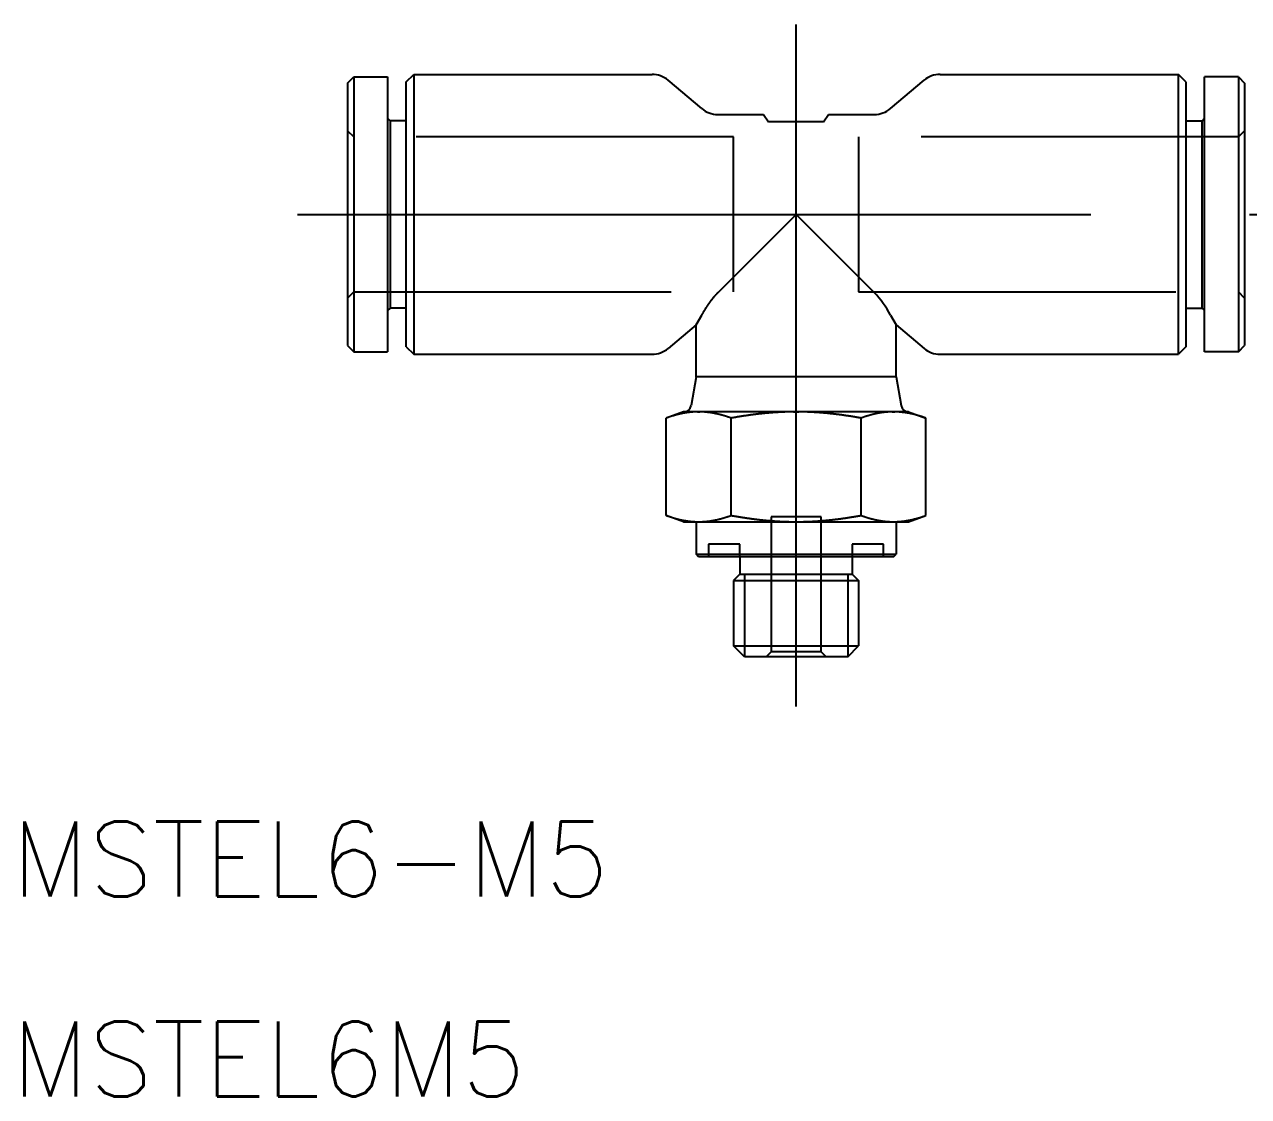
# Model space of a CAD drawing. Extents: x -30.9 to 42.8, y -35.3 to 7.6.
# Drawn here: x -30.88 to 18.11, y -35.3 to 7.6 of the extents above; entities that cross this region are included whole.
import ezdxf

# ---------------------------------------------------------------- set-up
doc = ezdxf.new("R2010")
doc.units = 0
doc.linetypes.add('CENTER', pattern=[50.8, 31.75, -6.35, 6.35, -6.35])
doc.linetypes.add('DASHED', pattern=[19.05, 12.7, -6.35])
doc.layers.get('0').update_dxf_attribs({"linetype": 'CONTINUOUS'})
doc.layers.add('CENTER', color=1, linetype='CENTER')
doc.styles.get("Standard").update_dxf_attribs({"font": 'txt.shx', "height": 3, "bigfont": 'bigfont.shx'})

msp = doc.modelspace()

# ---------------------------------------------------------------- linework, layer by layer
at = {"color": 7, "linetype": 'CONTINUOUS'}
for p, q in [((-17.95, 5.25), (-17.7, 5.5)), ((-17.7, 5.5), (-17.7, -5.5)), ((-17.7, 5.5), (-16.35, 5.5)), ((-16.35, 5.5), (-16.35, -5.5)), ((-15.6, 5.3), (-15.3, 5.6)), ((-15.3, 5.6), (-5.765, 5.6)), ((-15.3, 5.6), (-15.3, -5.6)), ((5.765, 5.6), (15.3, 5.6)), ((15.3, -5.6), (15.3, 5.6)), ((15.6, 5.3), (15.3, 5.6)), ((16.35, -5.5), (16.35, 5.5)), ((17.7, 5.5), (16.35, 5.5)), ((17.7, 5.5), (17.7, -5.5)), ((17.7, 5.5), (17.95, 5.25)), ((-17.95, 5.25), (-17.95, -5.25)), ((-15.6, -5.3), (-15.6, 5.3)), ((-3.779, 4.235), (-5.121, 5.365)), ((3.779, 4.235), (5.121, 5.365)), ((15.6, 5.3), (15.6, -5.3)), ((17.95, 5.25), (17.95, -5.25)), ((-3.135, 4), (-1.3, 4)), ((-1.3, 4), (-1.1, 3.7)), ((1.1, 3.7), (1.3, 4)), ((1.3, 4), (3.135, 4)), ((-16.25, 3.75), (-16.35, 3.85)), ((-16.25, 3.75), (-16.25, -3.75)), ((-15.6, 3.75), (-16.25, 3.75)), ((1.1, 3.7), (-1.1, 3.7)), ((15.6, 3.75), (16.25, 3.75)), ((16.25, 3.75), (16.35, 3.85)), ((16.25, -3.75), (16.25, 3.75)), ((0, 0), (-3.135, -3.135)), ((3.135, -3.135), (0, 0)), ((-16.25, -3.75), (-16.35, -3.85)), ((-15.6, -3.75), (-16.25, -3.75)), ((15.6, -3.75), (16.25, -3.75)), ((16.25, -3.75), (16.35, -3.85)), ((-4, -4.421), (-3.779, -4.027)), ((3.779, -4.027), (4, -4.421)), ((-4, -4.421), (-5.121, -5.365)), ((-4, -6.5), (-4, -4.421)), ((4, -4.421), (5.121, -5.365)), ((4, -6.5), (4, -4.421)), ((-17.95, -5.25), (-17.7, -5.5)), ((-15.6, -5.3), (-15.3, -5.6)), ((15.6, -5.3), (15.3, -5.6)), ((17.7, -5.5), (17.95, -5.25)), ((-17.7, -5.5), (-16.35, -5.5)), ((-15.3, -5.6), (-5.765, -5.6)), ((5.765, -5.6), (15.3, -5.6)), ((17.7, -5.5), (16.35, -5.5)), ((-4, -6.5), (-4.206, -7.653)), ((4, -6.5), (-4, -6.5)), ((4, -6.5), (4.206, -7.653)), ((-4.5, -7.9), (-5.196, -8.153)), ((-5.196, -12.047), (-5.196, -8.153)), ((-3.949, -7.9), (-4.501, -7.9)), ((-3.949, -7.9), (-3.897, -7.9)), ((-3.949, -7.9), (-3.846, -7.9)), ((-3.897, -7.9), (-3.846, -7.9)), ((-0.103, -7.9), (-3.846, -7.9)), ((-2.598, -12.047), (-2.598, -8.153)), ((-0.103, -7.9), (0.103, -7.9)), ((-0.103, -7.9), (0, -7.9)), ((0, -7.9), (0.103, -7.9)), ((3.846, -7.9), (0.103, -7.9)), ((2.598, -12.047), (2.598, -8.153)), ((3.846, -7.9), (3.897, -7.9)), ((3.846, -7.9), (3.949, -7.9)), ((3.897, -7.9), (3.949, -7.9)), ((4.501, -7.9), (3.949, -7.9)), ((4.5, -7.9), (5.196, -8.153)), ((5.196, -12.047), (5.196, -8.153)), ((-4.5, -12.3), (-5.196, -12.047)), ((4.5, -12.3), (5.196, -12.047)), ((-4.5, -12.3), (-3.897, -12.3)), ((-4, -12.3), (-4, -13.6)), ((-3.897, -12.3), (0, -12.3)), ((0, -12.3), (3.897, -12.3)), ((3.897, -12.3), (4.5, -12.3)), ((4, -12.3), (4, -13.6)), ((-4, -13.6), (4, -13.6)), ((-3.9, -13.7), (-4, -13.6)), ((3.9, -13.7), (-3.9, -13.7)), ((-2.25, -13.7), (-2.25, -14.4)), ((2.25, -13.7), (2.25, -14.4)), ((3.9, -13.7), (4, -13.6)), ((-2.25, -14.4), (-2.5, -14.65)), ((-2.5, -14.65), (2.5, -14.65)), ((-2.5, -14.65), (-2.5, -17.267)), ((-2.25, -14.4), (2.25, -14.4)), ((2.25, -14.4), (2.5, -14.65)), ((2.5, -14.65), (2.5, -17.267)), ((-2.5, -17.267), (2.5, -17.267)), ((-2.067, -17.7), (-2.5, -17.267)), ((2.067, -17.7), (2.5, -17.267)), ((2.067, -17.7), (-2.067, -17.7))]:
    msp.add_line(p, q, dxfattribs=at)
at = {"color": 3, "linetype": 'DASHED'}
for p, q in [((-17.95, 3.35), (-17.7, 3.1)), ((-2.5, 3.1), (-17.7, 3.1)), ((-2.5, -3.1), (-2.5, 3.1)), ((17.7, 3.1), (2.5, 3.1)), ((2.5, 3.1), (2.5, -3.1)), ((17.7, 3.1), (17.95, 3.35)), ((-17.95, -3.35), (-17.7, -3.1)), ((-17.7, -3.1), (-2.5, -3.1)), ((2.5, -3.1), (17.7, -3.1)), ((17.95, -3.35), (17.7, -3.1)), ((-1, -12.1), (-1, -17.5)), ((1, -12.1), (-1, -12.1)), ((1, -17.5), (1, -12.1)), ((-3.5, -13.2), (-3.5, -13.7)), ((-2.25, -13.2), (-3.5, -13.2)), ((-2.25, -13.7), (-2.25, -13.2)), ((2.25, -13.2), (2.25, -13.7)), ((3.5, -13.2), (2.25, -13.2)), ((3.5, -13.7), (3.5, -13.2)), ((-1, -17.5), (-1.2, -17.7)), ((1, -17.5), (-1, -17.5)), ((1.2, -17.7), (1, -17.5))]:
    msp.add_line(p, q, dxfattribs=at)
at = {"color": 3, "linetype": 'CONTINUOUS'}
for p, q in [((-2.067, -14.4), (-2.067, -17.7)), ((2.067, -14.4), (2.067, -17.7))]:
    msp.add_line(p, q, dxfattribs=at)
at = {"color": 7}
for points in [[(-3.135, -3.135, 0), (-3.141, -3.141, 0), (-3.147, -3.147, 0), (-3.152, -3.153, 0), (-3.158, -3.159, 0), (-3.164, -3.165, 0), (-3.17, -3.171, 0), (-3.176, -3.177, 0), (-3.181, -3.183, 0), (-3.187, -3.189, 0), (-3.193, -3.195, 0), (-3.199, -3.201, 0), (-3.205, -3.208, 0), (-3.21, -3.214, 0), (-3.216, -3.22, 0), (-3.222, -3.226, 0), (-3.228, -3.233, 0), (-3.233, -3.239, 0), (-3.239, -3.246, 0), (-3.245, -3.252, 0), (-3.25, -3.259, 0), (-3.256, -3.265, 0), (-3.262, -3.272, 0), (-3.268, -3.278, 0), (-3.273, -3.285, 0), (-3.279, -3.292, 0), (-3.285, -3.298, 0), (-3.29, -3.305, 0), (-3.296, -3.312, 0), (-3.302, -3.318, 0), (-3.307, -3.325, 0), (-3.313, -3.332, 0), (-3.318, -3.339, 0), (-3.324, -3.346, 0), (-3.33, -3.352, 0), (-3.335, -3.359, 0), (-3.341, -3.366, 0), (-3.346, -3.373, 0), (-3.352, -3.38, 0), (-3.357, -3.387, 0), (-3.363, -3.394, 0), (-3.368, -3.401, 0), (-3.374, -3.408, 0), (-3.379, -3.415, 0), (-3.385, -3.422, 0), (-3.39, -3.429, 0), (-3.396, -3.436, 0), (-3.401, -3.443, 0), (-3.407, -3.451, 0), (-3.412, -3.458, 0), (-3.417, -3.465, 0), (-3.423, -3.472, 0), (-3.428, -3.479, 0), (-3.434, -3.486, 0), (-3.439, -3.494, 0), (-3.444, -3.501, 0), (-3.45, -3.508, 0), (-3.455, -3.515, 0), (-3.46, -3.523, 0), (-3.465, -3.53, 0), (-3.471, -3.537, 0), (-3.476, -3.545, 0), (-3.481, -3.552, 0), (-3.486, -3.559, 0), (-3.492, -3.567, 0), (-3.497, -3.574, 0), (-3.502, -3.581, 0), (-3.507, -3.589, 0), (-3.512, -3.596, 0), (-3.517, -3.603, 0), (-3.522, -3.611, 0), (-3.527, -3.618, 0), (-3.533, -3.626, 0), (-3.538, -3.633, 0), (-3.543, -3.64, 0), (-3.548, -3.648, 0), (-3.553, -3.655, 0), (-3.558, -3.663, 0), (-3.563, -3.67, 0), (-3.567, -3.678, 0), (-3.572, -3.685, 0), (-3.577, -3.692, 0), (-3.582, -3.7, 0), (-3.587, -3.707, 0), (-3.592, -3.715, 0), (-3.597, -3.722, 0), (-3.602, -3.729, 0), (-3.606, -3.737, 0), (-3.611, -3.744, 0), (-3.616, -3.752, 0), (-3.621, -3.759, 0), (-3.625, -3.767, 0), (-3.63, -3.774, 0), (-3.635, -3.781, 0), (-3.639, -3.789, 0), (-3.644, -3.796, 0), (-3.648, -3.804, 0), (-3.653, -3.811, 0), (-3.658, -3.818, 0), (-3.662, -3.826, 0), (-3.667, -3.833, 0), (-3.671, -3.84, 0), (-3.676, -3.848, 0), (-3.68, -3.855, 0), (-3.684, -3.862, 0), (-3.689, -3.87, 0), (-3.693, -3.877, 0), (-3.697, -3.884, 0), (-3.702, -3.892, 0), (-3.706, -3.899, 0), (-3.71, -3.906, 0), (-3.715, -3.913, 0), (-3.719, -3.921, 0), (-3.723, -3.928, 0), (-3.727, -3.935, 0), (-3.731, -3.942, 0), (-3.736, -3.949, 0), (-3.74, -3.957, 0), (-3.744, -3.964, 0), (-3.748, -3.971, 0), (-3.752, -3.978, 0), (-3.756, -3.985, 0), (-3.76, -3.992, 0), (-3.764, -3.999, 0), (-3.768, -4.006, 0), (-3.771, -4.013, 0), (-3.775, -4.02, 0), (-3.779, -4.027, 0)], [(-3.897, -7.9, 0), (-3.911, -7.9, 0), (-3.925, -7.9, 0), (-3.939, -7.9, 0), (-3.952, -7.9, 0), (-3.966, -7.901, 0), (-3.98, -7.901, 0), (-3.994, -7.902, 0), (-4.007, -7.902, 0), (-4.021, -7.902, 0), (-4.035, -7.903, 0), (-4.048, -7.904, 0), (-4.062, -7.904, 0), (-4.075, -7.905, 0), (-4.089, -7.906, 0), (-4.103, -7.907, 0), (-4.116, -7.908, 0), (-4.13, -7.909, 0), (-4.143, -7.91, 0), (-4.157, -7.911, 0), (-4.17, -7.912, 0), (-4.184, -7.913, 0), (-4.197, -7.915, 0), (-4.211, -7.916, 0), (-4.224, -7.917, 0), (-4.238, -7.919, 0), (-4.251, -7.92, 0), (-4.264, -7.922, 0), (-4.278, -7.923, 0), (-4.291, -7.925, 0), (-4.305, -7.927, 0), (-4.318, -7.928, 0), (-4.332, -7.93, 0), (-4.345, -7.932, 0), (-4.358, -7.934, 0), (-4.372, -7.936, 0), (-4.385, -7.938, 0), (-4.399, -7.94, 0), (-4.412, -7.942, 0), (-4.425, -7.945, 0), (-4.439, -7.947, 0), (-4.452, -7.949, 0), (-4.466, -7.951, 0), (-4.479, -7.954, 0), (-4.492, -7.956, 0), (-4.506, -7.959, 0), (-4.519, -7.961, 0), (-4.533, -7.964, 0), (-4.546, -7.967, 0), (-4.56, -7.97, 0), (-4.573, -7.972, 0), (-4.586, -7.975, 0), (-4.6, -7.978, 0), (-4.613, -7.981, 0), (-4.627, -7.984, 0), (-4.64, -7.987, 0), (-4.654, -7.99, 0), (-4.667, -7.993, 0), (-4.681, -7.997, 0), (-4.695, -8, 0), (-4.708, -8.003, 0), (-4.722, -8.007, 0), (-4.735, -8.01, 0), (-4.749, -8.013, 0), (-4.763, -8.017, 0), (-4.776, -8.021, 0), (-4.79, -8.024, 0), (-4.803, -8.028, 0), (-4.817, -8.032, 0), (-4.831, -8.035, 0), (-4.845, -8.039, 0), (-4.858, -8.043, 0), (-4.872, -8.047, 0), (-4.886, -8.051, 0), (-4.9, -8.055, 0), (-4.914, -8.059, 0), (-4.927, -8.064, 0), (-4.941, -8.068, 0), (-4.955, -8.072, 0), (-4.969, -8.076, 0), (-4.983, -8.081, 0), (-4.997, -8.085, 0), (-5.011, -8.09, 0), (-5.025, -8.094, 0), (-5.039, -8.099, 0), (-5.053, -8.104, 0), (-5.068, -8.108, 0), (-5.082, -8.113, 0), (-5.096, -8.118, 0), (-5.11, -8.123, 0), (-5.124, -8.128, 0), (-5.139, -8.133, 0), (-5.153, -8.138, 0), (-5.167, -8.143, 0), (-5.182, -8.148, 0), (-5.196, -8.153, 0)], [(-2.598, -8.153, 0), (-2.612, -8.148, 0), (-2.627, -8.143, 0), (-2.641, -8.138, 0), (-2.656, -8.133, 0), (-2.67, -8.128, 0), (-2.684, -8.123, 0), (-2.698, -8.118, 0), (-2.713, -8.113, 0), (-2.727, -8.108, 0), (-2.741, -8.104, 0), (-2.755, -8.099, 0), (-2.769, -8.094, 0), (-2.783, -8.09, 0), (-2.797, -8.085, 0), (-2.811, -8.081, 0), (-2.825, -8.076, 0), (-2.839, -8.072, 0), (-2.853, -8.068, 0), (-2.867, -8.064, 0), (-2.881, -8.059, 0), (-2.894, -8.055, 0), (-2.908, -8.051, 0), (-2.922, -8.047, 0), (-2.936, -8.043, 0), (-2.95, -8.039, 0), (-2.963, -8.035, 0), (-2.977, -8.032, 0), (-2.991, -8.028, 0), (-3.004, -8.024, 0), (-3.018, -8.021, 0), (-3.032, -8.017, 0), (-3.045, -8.013, 0), (-3.059, -8.01, 0), (-3.073, -8.007, 0), (-3.086, -8.003, 0), (-3.1, -8, 0), (-3.113, -7.997, 0), (-3.127, -7.993, 0), (-3.14, -7.99, 0), (-3.154, -7.987, 0), (-3.167, -7.984, 0), (-3.181, -7.981, 0), (-3.194, -7.978, 0), (-3.208, -7.975, 0), (-3.221, -7.972, 0), (-3.235, -7.97, 0), (-3.248, -7.967, 0), (-3.262, -7.964, 0), (-3.275, -7.961, 0), (-3.288, -7.959, 0), (-3.302, -7.956, 0), (-3.315, -7.954, 0), (-3.329, -7.951, 0), (-3.342, -7.949, 0), (-3.355, -7.947, 0), (-3.369, -7.945, 0), (-3.382, -7.942, 0), (-3.396, -7.94, 0), (-3.409, -7.938, 0), (-3.422, -7.936, 0), (-3.436, -7.934, 0), (-3.449, -7.932, 0), (-3.463, -7.93, 0), (-3.476, -7.928, 0), (-3.489, -7.927, 0), (-3.503, -7.925, 0), (-3.516, -7.923, 0), (-3.53, -7.922, 0), (-3.543, -7.92, 0), (-3.557, -7.919, 0), (-3.57, -7.917, 0), (-3.584, -7.916, 0), (-3.597, -7.915, 0), (-3.61, -7.913, 0), (-3.624, -7.912, 0), (-3.637, -7.911, 0), (-3.651, -7.91, 0), (-3.664, -7.909, 0), (-3.678, -7.908, 0), (-3.692, -7.907, 0), (-3.705, -7.906, 0), (-3.719, -7.905, 0), (-3.732, -7.904, 0), (-3.746, -7.904, 0), (-3.76, -7.903, 0), (-3.773, -7.902, 0), (-3.787, -7.902, 0), (-3.801, -7.902, 0), (-3.814, -7.901, 0), (-3.828, -7.901, 0), (-3.842, -7.9, 0), (-3.856, -7.9, 0), (-3.869, -7.9, 0), (-3.883, -7.9, 0), (-3.897, -7.9, 0)], [(0, -7.9, 0), (-0.028, -7.9, 0), (-0.055, -7.9, 0), (-0.083, -7.9, 0), (-0.111, -7.9, 0), (-0.138, -7.901, 0), (-0.166, -7.901, 0), (-0.193, -7.902, 0), (-0.22, -7.902, 0), (-0.248, -7.902, 0), (-0.275, -7.903, 0), (-0.302, -7.904, 0), (-0.33, -7.904, 0), (-0.357, -7.905, 0), (-0.384, -7.906, 0), (-0.411, -7.907, 0), (-0.438, -7.908, 0), (-0.465, -7.909, 0), (-0.492, -7.91, 0), (-0.519, -7.911, 0), (-0.546, -7.912, 0), (-0.573, -7.913, 0), (-0.6, -7.915, 0), (-0.627, -7.916, 0), (-0.654, -7.917, 0), (-0.681, -7.919, 0), (-0.708, -7.92, 0), (-0.735, -7.922, 0), (-0.762, -7.923, 0), (-0.788, -7.925, 0), (-0.815, -7.927, 0), (-0.842, -7.928, 0), (-0.869, -7.93, 0), (-0.896, -7.932, 0), (-0.923, -7.934, 0), (-0.949, -7.936, 0), (-0.976, -7.938, 0), (-1.003, -7.94, 0), (-1.03, -7.942, 0), (-1.057, -7.945, 0), (-1.083, -7.947, 0), (-1.11, -7.949, 0), (-1.137, -7.951, 0), (-1.164, -7.954, 0), (-1.191, -7.956, 0), (-1.217, -7.959, 0), (-1.244, -7.961, 0), (-1.271, -7.964, 0), (-1.298, -7.967, 0), (-1.325, -7.97, 0), (-1.352, -7.972, 0), (-1.379, -7.975, 0), (-1.406, -7.978, 0), (-1.433, -7.981, 0), (-1.46, -7.984, 0), (-1.487, -7.987, 0), (-1.514, -7.99, 0), (-1.541, -7.993, 0), (-1.568, -7.997, 0), (-1.595, -8, 0), (-1.622, -8.003, 0), (-1.649, -8.007, 0), (-1.676, -8.01, 0), (-1.704, -8.013, 0), (-1.731, -8.017, 0), (-1.758, -8.021, 0), (-1.785, -8.024, 0), (-1.813, -8.028, 0), (-1.84, -8.032, 0), (-1.868, -8.035, 0), (-1.895, -8.039, 0), (-1.923, -8.043, 0), (-1.95, -8.047, 0), (-1.978, -8.051, 0), (-2.005, -8.055, 0), (-2.033, -8.059, 0), (-2.061, -8.064, 0), (-2.088, -8.068, 0), (-2.116, -8.072, 0), (-2.144, -8.076, 0), (-2.172, -8.081, 0), (-2.2, -8.085, 0), (-2.228, -8.09, 0), (-2.256, -8.094, 0), (-2.284, -8.099, 0), (-2.313, -8.104, 0), (-2.341, -8.108, 0), (-2.369, -8.113, 0), (-2.398, -8.118, 0), (-2.426, -8.123, 0), (-2.455, -8.128, 0), (-2.483, -8.133, 0), (-2.512, -8.138, 0), (-2.54, -8.143, 0), (-2.569, -8.148, 0), (-2.598, -8.153, 0)], [(2.598, -8.153, 0), (2.569, -8.148, 0), (2.54, -8.143, 0), (2.512, -8.138, 0), (2.483, -8.133, 0), (2.455, -8.128, 0), (2.426, -8.123, 0), (2.398, -8.118, 0), (2.369, -8.113, 0), (2.341, -8.108, 0), (2.313, -8.104, 0), (2.284, -8.099, 0), (2.256, -8.094, 0), (2.228, -8.09, 0), (2.2, -8.085, 0), (2.172, -8.081, 0), (2.144, -8.076, 0), (2.116, -8.072, 0), (2.088, -8.068, 0), (2.061, -8.064, 0), (2.033, -8.059, 0), (2.005, -8.055, 0), (1.978, -8.051, 0), (1.95, -8.047, 0), (1.923, -8.043, 0), (1.895, -8.039, 0), (1.868, -8.035, 0), (1.84, -8.032, 0), (1.813, -8.028, 0), (1.785, -8.024, 0), (1.758, -8.021, 0), (1.731, -8.017, 0), (1.704, -8.013, 0), (1.676, -8.01, 0), (1.649, -8.007, 0), (1.622, -8.003, 0), (1.595, -8, 0), (1.568, -7.997, 0), (1.541, -7.993, 0), (1.514, -7.99, 0), (1.487, -7.987, 0), (1.46, -7.984, 0), (1.433, -7.981, 0), (1.406, -7.978, 0), (1.379, -7.975, 0), (1.352, -7.972, 0), (1.325, -7.97, 0), (1.298, -7.967, 0), (1.271, -7.964, 0), (1.244, -7.961, 0), (1.217, -7.959, 0), (1.191, -7.956, 0), (1.164, -7.954, 0), (1.137, -7.951, 0), (1.11, -7.949, 0), (1.083, -7.947, 0), (1.057, -7.945, 0), (1.03, -7.942, 0), (1.003, -7.94, 0), (0.976, -7.938, 0), (0.949, -7.936, 0), (0.923, -7.934, 0), (0.896, -7.932, 0), (0.869, -7.93, 0), (0.842, -7.928, 0), (0.815, -7.927, 0), (0.788, -7.925, 0), (0.762, -7.923, 0), (0.735, -7.922, 0), (0.708, -7.92, 0), (0.681, -7.919, 0), (0.654, -7.917, 0), (0.627, -7.916, 0), (0.6, -7.915, 0), (0.573, -7.913, 0), (0.546, -7.912, 0), (0.519, -7.911, 0), (0.492, -7.91, 0), (0.465, -7.909, 0), (0.438, -7.908, 0), (0.411, -7.907, 0), (0.384, -7.906, 0), (0.357, -7.905, 0), (0.33, -7.904, 0), (0.302, -7.904, 0), (0.275, -7.903, 0), (0.248, -7.902, 0), (0.22, -7.902, 0), (0.193, -7.902, 0), (0.166, -7.901, 0), (0.138, -7.901, 0), (0.111, -7.9, 0), (0.083, -7.9, 0), (0.055, -7.9, 0), (0.028, -7.9, 0), (0, -7.9, 0)], [(3.897, -7.9, 0), (3.883, -7.9, 0), (3.869, -7.9, 0), (3.856, -7.9, 0), (3.842, -7.9, 0), (3.828, -7.901, 0), (3.814, -7.901, 0), (3.801, -7.902, 0), (3.787, -7.902, 0), (3.773, -7.902, 0), (3.76, -7.903, 0), (3.746, -7.904, 0), (3.732, -7.904, 0), (3.719, -7.905, 0), (3.705, -7.906, 0), (3.692, -7.907, 0), (3.678, -7.908, 0), (3.664, -7.909, 0), (3.651, -7.91, 0), (3.637, -7.911, 0), (3.624, -7.912, 0), (3.61, -7.913, 0), (3.597, -7.915, 0), (3.584, -7.916, 0), (3.57, -7.917, 0), (3.557, -7.919, 0), (3.543, -7.92, 0), (3.53, -7.922, 0), (3.516, -7.923, 0), (3.503, -7.925, 0), (3.489, -7.927, 0), (3.476, -7.928, 0), (3.463, -7.93, 0), (3.449, -7.932, 0), (3.436, -7.934, 0), (3.422, -7.936, 0), (3.409, -7.938, 0), (3.396, -7.94, 0), (3.382, -7.942, 0), (3.369, -7.945, 0), (3.355, -7.947, 0), (3.342, -7.949, 0), (3.329, -7.951, 0), (3.315, -7.954, 0), (3.302, -7.956, 0), (3.288, -7.959, 0), (3.275, -7.961, 0), (3.262, -7.964, 0), (3.248, -7.967, 0), (3.235, -7.97, 0), (3.221, -7.972, 0), (3.208, -7.975, 0), (3.194, -7.978, 0), (3.181, -7.981, 0), (3.167, -7.984, 0), (3.154, -7.987, 0), (3.14, -7.99, 0), (3.127, -7.993, 0), (3.113, -7.997, 0), (3.1, -8, 0), (3.086, -8.003, 0), (3.073, -8.007, 0), (3.059, -8.01, 0), (3.045, -8.013, 0), (3.032, -8.017, 0), (3.018, -8.021, 0), (3.004, -8.024, 0), (2.991, -8.028, 0), (2.977, -8.032, 0), (2.963, -8.035, 0), (2.95, -8.039, 0), (2.936, -8.043, 0), (2.922, -8.047, 0), (2.908, -8.051, 0), (2.894, -8.055, 0), (2.881, -8.059, 0), (2.867, -8.064, 0), (2.853, -8.068, 0), (2.839, -8.072, 0), (2.825, -8.076, 0), (2.811, -8.081, 0), (2.797, -8.085, 0), (2.783, -8.09, 0), (2.769, -8.094, 0), (2.755, -8.099, 0), (2.741, -8.104, 0), (2.727, -8.108, 0), (2.713, -8.113, 0), (2.698, -8.118, 0), (2.684, -8.123, 0), (2.67, -8.128, 0), (2.656, -8.133, 0), (2.641, -8.138, 0), (2.627, -8.143, 0), (2.612, -8.148, 0), (2.598, -8.153, 0)], [(5.196, -8.153, 0), (5.182, -8.148, 0), (5.167, -8.143, 0), (5.153, -8.138, 0), (5.139, -8.133, 0), (5.124, -8.128, 0), (5.11, -8.123, 0), (5.096, -8.118, 0), (5.082, -8.113, 0), (5.068, -8.108, 0), (5.053, -8.104, 0), (5.039, -8.099, 0), (5.025, -8.094, 0), (5.011, -8.09, 0), (4.997, -8.085, 0), (4.983, -8.081, 0), (4.969, -8.076, 0), (4.955, -8.072, 0), (4.941, -8.068, 0), (4.927, -8.064, 0), (4.914, -8.059, 0), (4.9, -8.055, 0), (4.886, -8.051, 0), (4.872, -8.047, 0), (4.858, -8.043, 0), (4.845, -8.039, 0), (4.831, -8.035, 0), (4.817, -8.032, 0), (4.803, -8.028, 0), (4.79, -8.024, 0), (4.776, -8.021, 0), (4.763, -8.017, 0), (4.749, -8.013, 0), (4.735, -8.01, 0), (4.722, -8.007, 0), (4.708, -8.003, 0), (4.695, -8, 0), (4.681, -7.997, 0), (4.667, -7.993, 0), (4.654, -7.99, 0), (4.64, -7.987, 0), (4.627, -7.984, 0), (4.613, -7.981, 0), (4.6, -7.978, 0), (4.586, -7.975, 0), (4.573, -7.972, 0), (4.56, -7.97, 0), (4.546, -7.967, 0), (4.533, -7.964, 0), (4.519, -7.961, 0), (4.506, -7.959, 0), (4.492, -7.956, 0), (4.479, -7.954, 0), (4.466, -7.951, 0), (4.452, -7.949, 0), (4.439, -7.947, 0), (4.425, -7.945, 0), (4.412, -7.942, 0), (4.399, -7.94, 0), (4.385, -7.938, 0), (4.372, -7.936, 0), (4.358, -7.934, 0), (4.345, -7.932, 0), (4.332, -7.93, 0), (4.318, -7.928, 0), (4.305, -7.927, 0), (4.291, -7.925, 0), (4.278, -7.923, 0), (4.264, -7.922, 0), (4.251, -7.92, 0), (4.238, -7.919, 0), (4.224, -7.917, 0), (4.211, -7.916, 0), (4.197, -7.915, 0), (4.184, -7.913, 0), (4.17, -7.912, 0), (4.157, -7.911, 0), (4.143, -7.91, 0), (4.13, -7.909, 0), (4.116, -7.908, 0), (4.103, -7.907, 0), (4.089, -7.906, 0), (4.075, -7.905, 0), (4.062, -7.904, 0), (4.048, -7.904, 0), (4.035, -7.903, 0), (4.021, -7.902, 0), (4.007, -7.902, 0), (3.994, -7.902, 0), (3.98, -7.901, 0), (3.966, -7.901, 0), (3.952, -7.9, 0), (3.939, -7.9, 0), (3.925, -7.9, 0), (3.911, -7.9, 0), (3.897, -7.9, 0)], [(-5.196, -12.047, 0), (-5.182, -12.052, 0), (-5.168, -12.057, 0), (-5.154, -12.062, 0), (-5.14, -12.067, 0), (-5.126, -12.072, 0), (-5.112, -12.076, 0), (-5.098, -12.081, 0), (-5.084, -12.086, 0), (-5.07, -12.091, 0), (-5.057, -12.095, 0), (-5.043, -12.1, 0), (-5.029, -12.104, 0), (-5.015, -12.109, 0), (-5.001, -12.113, 0), (-4.988, -12.118, 0), (-4.974, -12.122, 0), (-4.96, -12.126, 0), (-4.946, -12.131, 0), (-4.933, -12.135, 0), (-4.919, -12.139, 0), (-4.905, -12.143, 0), (-4.892, -12.147, 0), (-4.878, -12.151, 0), (-4.865, -12.155, 0), (-4.851, -12.159, 0), (-4.837, -12.163, 0), (-4.824, -12.166, 0), (-4.81, -12.17, 0), (-4.797, -12.174, 0), (-4.783, -12.178, 0), (-4.77, -12.181, 0), (-4.756, -12.185, 0), (-4.743, -12.188, 0), (-4.729, -12.192, 0), (-4.716, -12.195, 0), (-4.702, -12.198, 0), (-4.689, -12.202, 0), (-4.675, -12.205, 0), (-4.662, -12.208, 0), (-4.648, -12.211, 0), (-4.635, -12.214, 0), (-4.622, -12.217, 0), (-4.608, -12.22, 0), (-4.595, -12.223, 0), (-4.581, -12.226, 0), (-4.568, -12.229, 0), (-4.554, -12.232, 0), (-4.541, -12.234, 0), (-4.527, -12.237, 0), (-4.514, -12.24, 0), (-4.501, -12.242, 0), (-4.487, -12.245, 0), (-4.474, -12.247, 0), (-4.46, -12.249, 0), (-4.447, -12.252, 0), (-4.433, -12.254, 0), (-4.42, -12.256, 0), (-4.406, -12.259, 0), (-4.393, -12.261, 0), (-4.379, -12.263, 0), (-4.366, -12.265, 0), (-4.352, -12.267, 0), (-4.339, -12.269, 0), (-4.325, -12.271, 0), (-4.312, -12.272, 0), (-4.298, -12.274, 0), (-4.285, -12.276, 0), (-4.271, -12.277, 0), (-4.258, -12.279, 0), (-4.244, -12.281, 0), (-4.23, -12.282, 0), (-4.217, -12.284, 0), (-4.203, -12.285, 0), (-4.189, -12.286, 0), (-4.176, -12.287, 0), (-4.162, -12.289, 0), (-4.148, -12.29, 0), (-4.135, -12.291, 0), (-4.121, -12.292, 0), (-4.107, -12.293, 0), (-4.093, -12.294, 0), (-4.079, -12.295, 0), (-4.066, -12.295, 0), (-4.052, -12.296, 0), (-4.038, -12.297, 0), (-4.024, -12.297, 0), (-4.01, -12.298, 0), (-3.996, -12.298, 0), (-3.982, -12.299, 0), (-3.968, -12.299, 0), (-3.954, -12.3, 0), (-3.94, -12.3, 0), (-3.926, -12.3, 0), (-3.911, -12.3, 0), (-3.897, -12.3, 0)], [(-3.897, -12.3, 0), (-3.883, -12.3, 0), (-3.869, -12.3, 0), (-3.855, -12.3, 0), (-3.84, -12.3, 0), (-3.826, -12.299, 0), (-3.812, -12.299, 0), (-3.798, -12.298, 0), (-3.784, -12.298, 0), (-3.77, -12.297, 0), (-3.756, -12.297, 0), (-3.743, -12.296, 0), (-3.729, -12.295, 0), (-3.715, -12.295, 0), (-3.701, -12.294, 0), (-3.687, -12.293, 0), (-3.673, -12.292, 0), (-3.66, -12.291, 0), (-3.646, -12.29, 0), (-3.632, -12.289, 0), (-3.618, -12.287, 0), (-3.605, -12.286, 0), (-3.591, -12.285, 0), (-3.577, -12.284, 0), (-3.564, -12.282, 0), (-3.55, -12.281, 0), (-3.537, -12.279, 0), (-3.523, -12.277, 0), (-3.51, -12.276, 0), (-3.496, -12.274, 0), (-3.482, -12.272, 0), (-3.469, -12.271, 0), (-3.455, -12.269, 0), (-3.442, -12.267, 0), (-3.428, -12.265, 0), (-3.415, -12.263, 0), (-3.401, -12.261, 0), (-3.388, -12.259, 0), (-3.374, -12.256, 0), (-3.361, -12.254, 0), (-3.347, -12.252, 0), (-3.334, -12.249, 0), (-3.321, -12.247, 0), (-3.307, -12.245, 0), (-3.294, -12.242, 0), (-3.28, -12.24, 0), (-3.267, -12.237, 0), (-3.253, -12.234, 0), (-3.24, -12.232, 0), (-3.227, -12.229, 0), (-3.213, -12.226, 0), (-3.2, -12.223, 0), (-3.186, -12.22, 0), (-3.173, -12.217, 0), (-3.159, -12.214, 0), (-3.146, -12.211, 0), (-3.132, -12.208, 0), (-3.119, -12.205, 0), (-3.105, -12.202, 0), (-3.092, -12.198, 0), (-3.078, -12.195, 0), (-3.065, -12.192, 0), (-3.051, -12.188, 0), (-3.038, -12.185, 0), (-3.024, -12.181, 0), (-3.011, -12.178, 0), (-2.997, -12.174, 0), (-2.984, -12.17, 0), (-2.97, -12.166, 0), (-2.957, -12.163, 0), (-2.943, -12.159, 0), (-2.93, -12.155, 0), (-2.916, -12.151, 0), (-2.902, -12.147, 0), (-2.889, -12.143, 0), (-2.875, -12.139, 0), (-2.861, -12.135, 0), (-2.848, -12.131, 0), (-2.834, -12.126, 0), (-2.82, -12.122, 0), (-2.807, -12.118, 0), (-2.793, -12.113, 0), (-2.779, -12.109, 0), (-2.765, -12.104, 0), (-2.751, -12.1, 0), (-2.738, -12.095, 0), (-2.724, -12.091, 0), (-2.71, -12.086, 0), (-2.696, -12.081, 0), (-2.682, -12.076, 0), (-2.668, -12.072, 0), (-2.654, -12.067, 0), (-2.64, -12.062, 0), (-2.626, -12.057, 0), (-2.612, -12.052, 0), (-2.598, -12.047, 0)], [(-2.598, -12.047, 0), (-2.57, -12.052, 0), (-2.542, -12.057, 0), (-2.514, -12.062, 0), (-2.486, -12.067, 0), (-2.458, -12.072, 0), (-2.43, -12.076, 0), (-2.402, -12.081, 0), (-2.374, -12.086, 0), (-2.347, -12.091, 0), (-2.319, -12.095, 0), (-2.291, -12.1, 0), (-2.264, -12.104, 0), (-2.236, -12.109, 0), (-2.209, -12.113, 0), (-2.181, -12.118, 0), (-2.154, -12.122, 0), (-2.126, -12.126, 0), (-2.099, -12.131, 0), (-2.071, -12.135, 0), (-2.044, -12.139, 0), (-2.017, -12.143, 0), (-1.99, -12.147, 0), (-1.962, -12.151, 0), (-1.935, -12.155, 0), (-1.908, -12.159, 0), (-1.881, -12.163, 0), (-1.854, -12.166, 0), (-1.826, -12.17, 0), (-1.799, -12.174, 0), (-1.772, -12.178, 0), (-1.745, -12.181, 0), (-1.718, -12.185, 0), (-1.691, -12.188, 0), (-1.664, -12.192, 0), (-1.637, -12.195, 0), (-1.61, -12.198, 0), (-1.583, -12.202, 0), (-1.556, -12.205, 0), (-1.529, -12.208, 0), (-1.503, -12.211, 0), (-1.476, -12.214, 0), (-1.449, -12.217, 0), (-1.422, -12.22, 0), (-1.395, -12.223, 0), (-1.368, -12.226, 0), (-1.341, -12.229, 0), (-1.314, -12.232, 0), (-1.287, -12.234, 0), (-1.261, -12.237, 0), (-1.234, -12.24, 0), (-1.207, -12.242, 0), (-1.18, -12.245, 0), (-1.153, -12.247, 0), (-1.126, -12.249, 0), (-1.099, -12.252, 0), (-1.072, -12.254, 0), (-1.045, -12.256, 0), (-1.018, -12.259, 0), (-0.992, -12.261, 0), (-0.965, -12.263, 0), (-0.938, -12.265, 0), (-0.911, -12.267, 0), (-0.884, -12.269, 0), (-0.856, -12.271, 0), (-0.829, -12.272, 0), (-0.802, -12.274, 0), (-0.775, -12.276, 0), (-0.748, -12.277, 0), (-0.721, -12.279, 0), (-0.694, -12.281, 0), (-0.667, -12.282, 0), (-0.639, -12.284, 0), (-0.612, -12.285, 0), (-0.585, -12.286, 0), (-0.557, -12.287, 0), (-0.53, -12.289, 0), (-0.502, -12.29, 0), (-0.475, -12.291, 0), (-0.447, -12.292, 0), (-0.42, -12.293, 0), (-0.392, -12.294, 0), (-0.365, -12.295, 0), (-0.337, -12.295, 0), (-0.309, -12.296, 0), (-0.281, -12.297, 0), (-0.254, -12.297, 0), (-0.226, -12.298, 0), (-0.198, -12.298, 0), (-0.17, -12.299, 0), (-0.141, -12.299, 0), (-0.113, -12.3, 0), (-0.085, -12.3, 0), (-0.057, -12.3, 0), (-0.028, -12.3, 0), (0, -12.3, 0)], [(0, -12.3, 0), (0.028, -12.3, 0), (0.057, -12.3, 0), (0.085, -12.3, 0), (0.113, -12.3, 0), (0.141, -12.299, 0), (0.17, -12.299, 0), (0.198, -12.298, 0), (0.226, -12.298, 0), (0.254, -12.297, 0), (0.281, -12.297, 0), (0.309, -12.296, 0), (0.337, -12.295, 0), (0.365, -12.295, 0), (0.392, -12.294, 0), (0.42, -12.293, 0), (0.447, -12.292, 0), (0.475, -12.291, 0), (0.502, -12.29, 0), (0.53, -12.289, 0), (0.557, -12.287, 0), (0.585, -12.286, 0), (0.612, -12.285, 0), (0.639, -12.284, 0), (0.667, -12.282, 0), (0.694, -12.281, 0), (0.721, -12.279, 0), (0.748, -12.277, 0), (0.775, -12.276, 0), (0.802, -12.274, 0), (0.829, -12.272, 0), (0.856, -12.271, 0), (0.884, -12.269, 0), (0.911, -12.267, 0), (0.938, -12.265, 0), (0.965, -12.263, 0), (0.992, -12.261, 0), (1.018, -12.259, 0), (1.045, -12.256, 0), (1.072, -12.254, 0), (1.099, -12.252, 0), (1.126, -12.249, 0), (1.153, -12.247, 0), (1.18, -12.245, 0), (1.207, -12.242, 0), (1.234, -12.24, 0), (1.261, -12.237, 0), (1.287, -12.234, 0), (1.314, -12.232, 0), (1.341, -12.229, 0), (1.368, -12.226, 0), (1.395, -12.223, 0), (1.422, -12.22, 0), (1.449, -12.217, 0), (1.476, -12.214, 0), (1.503, -12.211, 0), (1.529, -12.208, 0), (1.556, -12.205, 0), (1.583, -12.202, 0), (1.61, -12.198, 0), (1.637, -12.195, 0), (1.664, -12.192, 0), (1.691, -12.188, 0), (1.718, -12.185, 0), (1.745, -12.181, 0), (1.772, -12.178, 0), (1.799, -12.174, 0), (1.826, -12.17, 0), (1.854, -12.166, 0), (1.881, -12.163, 0), (1.908, -12.159, 0), (1.935, -12.155, 0), (1.962, -12.151, 0), (1.99, -12.147, 0), (2.017, -12.143, 0), (2.044, -12.139, 0), (2.071, -12.135, 0), (2.099, -12.131, 0), (2.126, -12.126, 0), (2.154, -12.122, 0), (2.181, -12.118, 0), (2.209, -12.113, 0), (2.236, -12.109, 0), (2.264, -12.104, 0), (2.291, -12.1, 0), (2.319, -12.095, 0), (2.347, -12.091, 0), (2.374, -12.086, 0), (2.402, -12.081, 0), (2.43, -12.076, 0), (2.458, -12.072, 0), (2.486, -12.067, 0), (2.514, -12.062, 0), (2.542, -12.057, 0), (2.57, -12.052, 0), (2.598, -12.047, 0)], [(2.598, -12.047, 0), (2.612, -12.052, 0), (2.626, -12.057, 0), (2.64, -12.062, 0), (2.654, -12.067, 0), (2.668, -12.072, 0), (2.682, -12.076, 0), (2.696, -12.081, 0), (2.71, -12.086, 0), (2.724, -12.091, 0), (2.738, -12.095, 0), (2.751, -12.1, 0), (2.765, -12.104, 0), (2.779, -12.109, 0), (2.793, -12.113, 0), (2.807, -12.118, 0), (2.82, -12.122, 0), (2.834, -12.126, 0), (2.848, -12.131, 0), (2.861, -12.135, 0), (2.875, -12.139, 0), (2.889, -12.143, 0), (2.902, -12.147, 0), (2.916, -12.151, 0), (2.93, -12.155, 0), (2.943, -12.159, 0), (2.957, -12.163, 0), (2.97, -12.166, 0), (2.984, -12.17, 0), (2.997, -12.174, 0), (3.011, -12.178, 0), (3.024, -12.181, 0), (3.038, -12.185, 0), (3.051, -12.188, 0), (3.065, -12.192, 0), (3.078, -12.195, 0), (3.092, -12.198, 0), (3.105, -12.202, 0), (3.119, -12.205, 0), (3.132, -12.208, 0), (3.146, -12.211, 0), (3.159, -12.214, 0), (3.173, -12.217, 0), (3.186, -12.22, 0), (3.2, -12.223, 0), (3.213, -12.226, 0), (3.227, -12.229, 0), (3.24, -12.232, 0), (3.253, -12.234, 0), (3.267, -12.237, 0), (3.28, -12.24, 0), (3.294, -12.242, 0), (3.307, -12.245, 0), (3.321, -12.247, 0), (3.334, -12.249, 0), (3.347, -12.252, 0), (3.361, -12.254, 0), (3.374, -12.256, 0), (3.388, -12.259, 0), (3.401, -12.261, 0), (3.415, -12.263, 0), (3.428, -12.265, 0), (3.442, -12.267, 0), (3.455, -12.269, 0), (3.469, -12.271, 0), (3.482, -12.272, 0), (3.496, -12.274, 0), (3.51, -12.276, 0), (3.523, -12.277, 0), (3.537, -12.279, 0), (3.55, -12.281, 0), (3.564, -12.282, 0), (3.577, -12.284, 0), (3.591, -12.285, 0), (3.605, -12.286, 0), (3.618, -12.287, 0), (3.632, -12.289, 0), (3.646, -12.29, 0), (3.66, -12.291, 0), (3.673, -12.292, 0), (3.687, -12.293, 0), (3.701, -12.294, 0), (3.715, -12.295, 0), (3.729, -12.295, 0), (3.743, -12.296, 0), (3.756, -12.297, 0), (3.77, -12.297, 0), (3.784, -12.298, 0), (3.798, -12.298, 0), (3.812, -12.299, 0), (3.826, -12.299, 0), (3.84, -12.3, 0), (3.855, -12.3, 0), (3.869, -12.3, 0), (3.883, -12.3, 0), (3.897, -12.3, 0)], [(3.897, -12.3, 0), (3.911, -12.3, 0), (3.926, -12.3, 0), (3.94, -12.3, 0), (3.954, -12.3, 0), (3.968, -12.299, 0), (3.982, -12.299, 0), (3.996, -12.298, 0), (4.01, -12.298, 0), (4.024, -12.297, 0), (4.038, -12.297, 0), (4.052, -12.296, 0), (4.066, -12.295, 0), (4.079, -12.295, 0), (4.093, -12.294, 0), (4.107, -12.293, 0), (4.121, -12.292, 0), (4.135, -12.291, 0), (4.148, -12.29, 0), (4.162, -12.289, 0), (4.176, -12.287, 0), (4.189, -12.286, 0), (4.203, -12.285, 0), (4.217, -12.284, 0), (4.23, -12.282, 0), (4.244, -12.281, 0), (4.258, -12.279, 0), (4.271, -12.277, 0), (4.285, -12.276, 0), (4.298, -12.274, 0), (4.312, -12.272, 0), (4.325, -12.271, 0), (4.339, -12.269, 0), (4.352, -12.267, 0), (4.366, -12.265, 0), (4.379, -12.263, 0), (4.393, -12.261, 0), (4.406, -12.259, 0), (4.42, -12.256, 0), (4.433, -12.254, 0), (4.447, -12.252, 0), (4.46, -12.249, 0), (4.474, -12.247, 0), (4.487, -12.245, 0), (4.501, -12.242, 0), (4.514, -12.24, 0), (4.527, -12.237, 0), (4.541, -12.234, 0), (4.554, -12.232, 0), (4.568, -12.229, 0), (4.581, -12.226, 0), (4.595, -12.223, 0), (4.608, -12.22, 0), (4.622, -12.217, 0), (4.635, -12.214, 0), (4.648, -12.211, 0), (4.662, -12.208, 0), (4.675, -12.205, 0), (4.689, -12.202, 0), (4.702, -12.198, 0), (4.716, -12.195, 0), (4.729, -12.192, 0), (4.743, -12.188, 0), (4.756, -12.185, 0), (4.77, -12.181, 0), (4.783, -12.178, 0), (4.797, -12.174, 0), (4.81, -12.17, 0), (4.824, -12.166, 0), (4.837, -12.163, 0), (4.851, -12.159, 0), (4.865, -12.155, 0), (4.878, -12.151, 0), (4.892, -12.147, 0), (4.905, -12.143, 0), (4.919, -12.139, 0), (4.933, -12.135, 0), (4.946, -12.131, 0), (4.96, -12.126, 0), (4.974, -12.122, 0), (4.988, -12.118, 0), (5.001, -12.113, 0), (5.015, -12.109, 0), (5.029, -12.104, 0), (5.043, -12.1, 0), (5.057, -12.095, 0), (5.07, -12.091, 0), (5.084, -12.086, 0), (5.098, -12.081, 0), (5.112, -12.076, 0), (5.126, -12.072, 0), (5.14, -12.067, 0), (5.154, -12.062, 0), (5.168, -12.057, 0), (5.182, -12.052, 0), (5.196, -12.047, 0)]]:
    msp.add_polyline3d(points, dxfattribs=at)
at = {"color": 7, "linetype": 'CONTINUOUS'}
for centre, radius, start, end in [((-5.765, 4.6), 1, 49.8991, 90), ((5.765, 4.6), 1, 90, 130.1009), ((-3.135, 5), 1, 229.8991, 270), ((3.135, 5), 1, 270, 310.1009), ((0.099, -6.006), 4.178, 28.2633, 43.3964), ((-5.765, -4.6), 1, 270, 310.1009), ((5.765, -4.6), 1, 229.8991, 270), ((-4.501, -7.6), 0.3, 270, 349.8753), ((4.501, -7.6), 0.3, 190.1247, 270)]:
    msp.add_arc(centre, radius, start, end, dxfattribs=at)
at = {"layer": 'CENTER', "color": 1, "linetype": 'CENTER'}
for p, q in [((0, -19.7), (0, 7.6)), ((-19.95, 0), (19.95, 0))]:
    msp.add_line(p, q, dxfattribs=at)

# ---------------------------------------------------------------- texts
at = {"color": 7, "linetype": 'CONTINUOUS'}
for s, p in [('MSTEL6-M5', (-31.395, -27.302)), ('MSTEL6M5', (-31.395, -35.302))]:
    msp.add_text(s, height=3, dxfattribs=at).set_placement(p)

doc.saveas('drawing.dxf')
